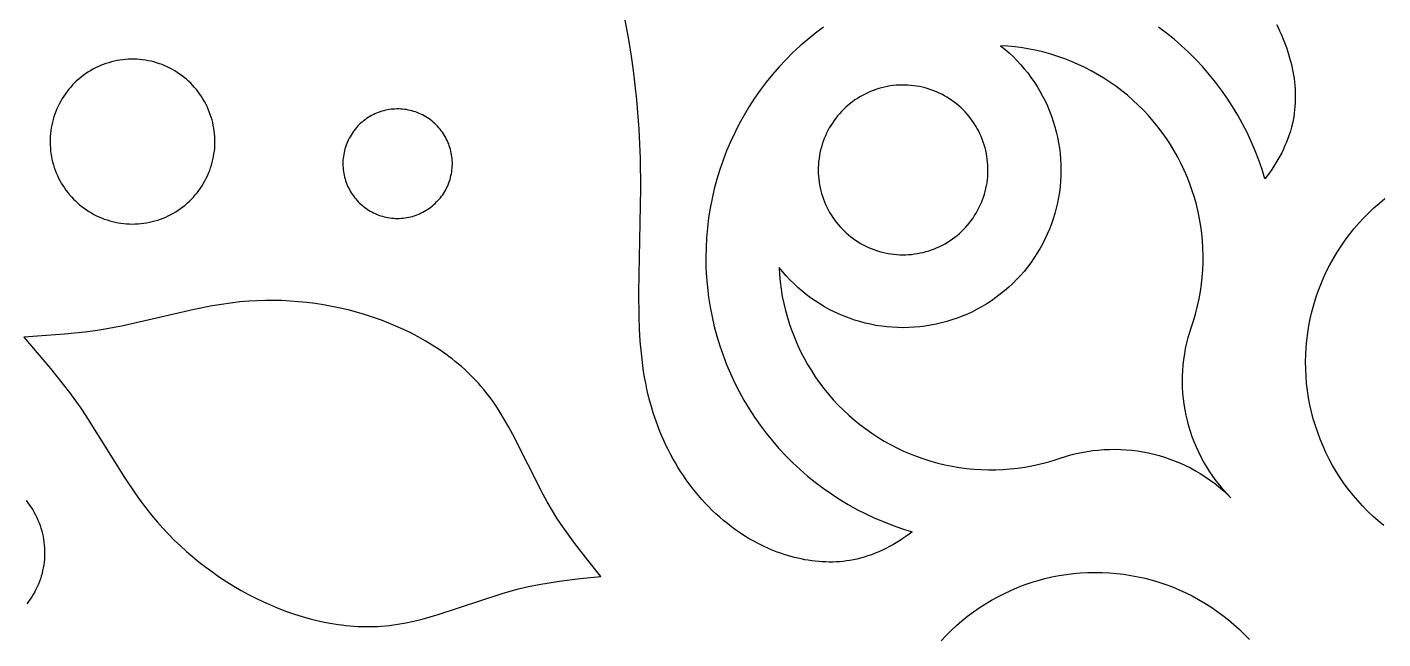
# Model space of a CAD drawing. Header units: millimetres. Extents: x -808 to 145, y 470 to 1424.
# Drawn here: x -671.8 to -413.2, y 1030.5 to 1147.2 of the extents above; entities that cross this region are included whole.
import ezdxf

# ---------------------------------------------------------------- set-up
doc = ezdxf.new("R2010")
doc.units = ezdxf.units.MM
doc.layers.add('Layer 05', color=12, linetype='Continuous', true_color=0xde0000)

msp = doc.modelspace()

# ---------------------------------------------------------------- linework, layer by layer
at = {"layer": 'Layer 05'}
for points in [[(-502.97, 1050.96), (-503.56, 1050.52), (-504.16, 1050.08), (-504.78, 1049.66), (-505.4, 1049.25), (-506.03, 1048.86), (-506.67, 1048.48), (-507.33, 1048.12), (-507.99, 1047.77), (-508.66, 1047.44), (-509.33, 1047.13), (-510.02, 1046.85), (-510.71, 1046.58), (-511.41, 1046.33), (-512.12, 1046.11), (-512.83, 1045.91), (-513.55, 1045.73), (-514.2, 1045.59), (-514.85, 1045.48), (-515.5, 1045.38), (-516.16, 1045.3), (-516.82, 1045.24), (-517.48, 1045.2), (-518.14, 1045.18), (-518.8, 1045.18), (-519.47, 1045.19), (-520.14, 1045.22), (-520.8, 1045.27), (-521.47, 1045.34), (-522.14, 1045.42), (-522.8, 1045.52), (-523.47, 1045.63), (-524.13, 1045.76), (-524.79, 1045.91), (-525.45, 1046.07), (-526.11, 1046.25), (-526.77, 1046.44), (-527.42, 1046.64), (-528.06, 1046.86), (-528.71, 1047.09), (-529.34, 1047.34), (-529.98, 1047.6), (-530.61, 1047.87), (-531.23, 1048.16), (-531.85, 1048.45), (-532.46, 1048.76), (-533.06, 1049.08), (-533.66, 1049.42), (-534.25, 1049.76), (-535.08, 1050.27), (-535.89, 1050.79), (-536.68, 1051.34), (-537.46, 1051.91), (-538.22, 1052.5), (-538.96, 1053.11), (-539.69, 1053.74), (-540.41, 1054.38), (-541.1, 1055.04), (-541.78, 1055.72), (-542.45, 1056.41), (-543.09, 1057.12), (-543.72, 1057.85), (-544.34, 1058.58), (-544.93, 1059.34), (-545.51, 1060.1), (-546.07, 1060.88), (-546.62, 1061.67), (-547.15, 1062.47), (-547.66, 1063.28), (-548.15, 1064.1), (-548.62, 1064.93), (-549.08, 1065.78), (-549.52, 1066.62), (-549.94, 1067.48), (-550.34, 1068.34), (-550.73, 1069.22), (-551.09, 1070.09), (-551.44, 1070.97), (-551.77, 1071.86), (-552.08, 1072.75), (-552.38, 1073.65), (-552.71, 1074.76), (-553.03, 1075.89), (-553.31, 1077.01), (-553.57, 1078.14), (-553.8, 1079.28), (-554.01, 1080.42), (-554.2, 1081.56), (-554.37, 1082.7), (-554.64, 1085.01), (-554.84, 1087.32), (-554.98, 1089.65), (-555.06, 1091.98), (-555.09, 1096.68), (-554.71, 1116.52), (-554.82, 1122.17), (-555.08, 1127.79), (-555.51, 1133.39), (-555.79, 1136.17), (-556.13, 1138.95), (-556.51, 1141.72), (-556.95, 1144.48), (-557.45, 1147.22), (-558, 1149.96)], [(-519.92, 1147.24), (-521.44, 1146.09), (-522.91, 1144.9), (-524.34, 1143.65), (-525.73, 1142.36), (-527.07, 1141.02), (-528.37, 1139.63), (-529.61, 1138.2), (-530.81, 1136.72), (-531.95, 1135.21), (-533.04, 1133.65), (-534.07, 1132.06), (-535.05, 1130.43), (-535.97, 1128.77), (-536.83, 1127.08), (-537.63, 1125.36), (-538.38, 1123.62), (-539.06, 1121.85), (-539.67, 1120.05), (-540.23, 1118.24), (-540.72, 1116.4), (-541.15, 1114.55), (-541.51, 1112.69), (-541.81, 1110.82), (-542.04, 1108.93), (-542.21, 1107.04), (-542.3, 1105.15), (-542.34, 1103.25), (-542.31, 1101.35), (-542.21, 1099.46), (-542.04, 1097.57), (-541.81, 1095.68), (-541.51, 1093.81), (-541.15, 1091.94), (-540.73, 1090.1), (-540.24, 1088.26), (-539.68, 1086.45), (-539.06, 1084.65), (-538.39, 1082.88), (-537.64, 1081.13), (-536.84, 1079.41), (-535.98, 1077.72), (-535.06, 1076.06), (-534.09, 1074.43), (-533.05, 1072.84), (-531.96, 1071.29), (-530.82, 1069.77), (-529.63, 1068.29), (-528.39, 1066.86), (-527.09, 1065.47), (-525.75, 1064.13), (-524.36, 1062.84), (-522.93, 1061.59), (-521.46, 1060.39), (-519.94, 1059.25), (-518.39, 1058.16), (-516.8, 1057.13), (-515.17, 1056.15), (-513.51, 1055.23), (-511.82, 1054.37), (-510.1, 1053.56), (-508.35, 1052.82), (-506.58, 1052.14), (-504.79, 1051.52), (-502.97, 1050.96)], [(-435.68, 1118.26), (-436.23, 1120.08), (-436.85, 1121.87), (-437.53, 1123.64), (-438.28, 1125.39), (-439.08, 1127.11), (-439.94, 1128.8), (-440.86, 1130.46), (-441.84, 1132.08), (-442.88, 1133.67), (-443.96, 1135.23), (-445.11, 1136.74), (-446.3, 1138.22), (-447.55, 1139.65), (-448.84, 1141.04), (-450.19, 1142.38), (-451.57, 1143.67), (-453.01, 1144.92), (-454.48, 1146.11), (-456, 1147.25)], [(-433.48, 1147.75), (-433.17, 1147.13), (-432.87, 1146.52), (-432.58, 1145.89), (-432.31, 1145.27), (-432.05, 1144.63), (-431.81, 1143.99), (-431.57, 1143.35), (-431.36, 1142.7), (-431.15, 1142.05), (-430.96, 1141.4), (-430.78, 1140.74), (-430.62, 1140.08), (-430.48, 1139.42), (-430.35, 1138.76), (-430.23, 1138.09), (-430.13, 1137.43), (-430.05, 1136.76), (-429.98, 1136.09), (-429.94, 1135.42), (-429.9, 1134.76), (-429.89, 1134.09), (-429.89, 1133.43), (-429.92, 1132.76), (-429.96, 1132.1), (-430.01, 1131.44), (-430.09, 1130.79), (-430.19, 1130.13), (-430.31, 1129.48), (-430.44, 1128.84), (-430.62, 1128.12), (-430.82, 1127.41), (-431.04, 1126.7), (-431.29, 1126), (-431.56, 1125.31), (-431.85, 1124.62), (-432.16, 1123.94), (-432.48, 1123.27), (-432.83, 1122.61), (-433.19, 1121.96), (-433.57, 1121.32), (-433.96, 1120.68), (-434.37, 1120.06), (-434.8, 1119.45), (-435.23, 1118.85), (-435.68, 1118.26)], [(-486.11, 1143.67), (-485.3, 1143.01), (-484.5, 1142.32), (-483.74, 1141.6), (-483, 1140.85), (-482.29, 1140.09), (-481.6, 1139.29), (-480.94, 1138.48), (-480.31, 1137.64), (-479.71, 1136.78), (-479.14, 1135.89), (-478.6, 1134.99), (-478.1, 1134.07), (-477.62, 1133.14), (-477.18, 1132.19), (-476.77, 1131.22), (-476.4, 1130.24), (-476.06, 1129.25), (-475.75, 1128.24), (-475.48, 1127.23), (-475.25, 1126.21), (-475.05, 1125.18), (-474.89, 1124.14), (-474.76, 1123.1), (-474.67, 1122.05), (-474.62, 1121.01), (-474.6, 1119.96), (-474.62, 1118.91), (-474.67, 1117.86), (-474.77, 1116.81), (-474.9, 1115.77), (-475.06, 1114.74), (-475.26, 1113.71), (-475.5, 1112.68), (-475.77, 1111.67), (-476.08, 1110.67), (-476.42, 1109.68), (-476.8, 1108.7), (-477.21, 1107.73), (-477.65, 1106.78), (-478.13, 1105.85), (-478.64, 1104.93), (-479.18, 1104.03), (-479.75, 1103.15), (-480.35, 1102.29), (-480.98, 1101.45), (-481.64, 1100.64), (-482.33, 1099.84), (-483.05, 1099.08), (-483.79, 1098.34), (-484.56, 1097.62), (-485.35, 1096.93), (-486.16, 1096.27), (-487, 1095.64), (-487.86, 1095.04), (-488.74, 1094.47), (-489.64, 1093.92), (-490.56, 1093.42), (-491.49, 1092.94), (-492.44, 1092.49), (-493.41, 1092.08), (-494.39, 1091.71), (-495.38, 1091.37), (-496.38, 1091.06), (-497.4, 1090.79), (-498.42, 1090.55), (-499.45, 1090.35), (-500.49, 1090.18), (-501.53, 1090.05), (-502.57, 1089.96), (-503.62, 1089.9), (-504.67, 1089.89), (-505.72, 1089.9), (-506.77, 1089.96), (-507.81, 1090.05), (-508.85, 1090.17), (-509.89, 1090.33), (-510.92, 1090.53), (-511.94, 1090.77), (-512.96, 1091.04), (-513.96, 1091.34), (-514.95, 1091.68), (-515.93, 1092.06), (-516.9, 1092.47), (-517.85, 1092.91), (-518.79, 1093.38), (-519.71, 1093.89), (-520.61, 1094.43), (-521.49, 1095), (-522.35, 1095.6), (-523.19, 1096.23), (-524.01, 1096.89), (-524.8, 1097.57), (-525.57, 1098.29), (-526.31, 1099.03), (-527.03, 1099.79), (-527.72, 1100.58), (-528.38, 1101.4)], [(-449.68, 1090.05), (-449.25, 1091.37), (-448.87, 1092.71), (-448.53, 1094.06), (-448.24, 1095.42), (-447.99, 1096.79), (-447.79, 1098.17), (-447.64, 1099.55), (-447.54, 1100.94), (-447.49, 1102.33), (-447.48, 1103.72), (-447.52, 1105.12), (-447.61, 1106.5), (-447.74, 1107.89), (-447.93, 1109.27), (-448.16, 1110.64), (-448.44, 1112.01), (-448.76, 1113.36), (-449.13, 1114.7), (-449.55, 1116.03), (-450.01, 1117.34), (-450.52, 1118.64), (-451.07, 1119.92), (-451.67, 1121.17), (-452.31, 1122.41), (-452.99, 1123.63), (-453.71, 1124.82), (-454.47, 1125.98), (-455.27, 1127.12), (-456.11, 1128.23), (-456.99, 1129.31), (-457.9, 1130.36), (-458.86, 1131.37), (-459.84, 1132.36), (-460.86, 1133.31), (-461.91, 1134.22), (-462.99, 1135.1), (-464.1, 1135.94), (-465.24, 1136.74), (-466.4, 1137.5), (-467.59, 1138.22), (-468.81, 1138.9), (-470.05, 1139.54), (-471.31, 1140.13), (-472.58, 1140.68), (-473.88, 1141.19), (-475.19, 1141.65), (-476.52, 1142.06), (-477.86, 1142.43), (-479.22, 1142.76), (-480.58, 1143.03), (-481.95, 1143.26), (-483.33, 1143.45), (-484.72, 1143.58), (-486.11, 1143.67)], [(-413, 1052.14), (-414.06, 1053.02), (-415.09, 1053.94), (-416.09, 1054.89), (-417.05, 1055.88), (-417.98, 1056.89), (-418.87, 1057.94), (-419.72, 1059.02), (-420.54, 1060.13), (-421.32, 1061.27), (-422.06, 1062.43), (-422.76, 1063.62), (-423.42, 1064.83), (-424.03, 1066.06), (-424.6, 1067.31), (-425.13, 1068.59), (-425.61, 1069.87), (-426.05, 1071.18), (-426.45, 1072.5), (-426.8, 1073.83), (-427.1, 1075.18), (-427.35, 1076.53), (-427.56, 1077.89), (-427.72, 1079.26), (-427.84, 1080.63), (-427.9, 1082.01), (-427.92, 1083.38), (-427.89, 1084.76), (-427.82, 1086.14), (-427.69, 1087.51), (-427.52, 1088.88), (-427.3, 1090.24), (-427.04, 1091.59), (-426.73, 1092.93), (-426.37, 1094.26), (-425.97, 1095.58), (-425.52, 1096.88), (-425.02, 1098.16), (-424.49, 1099.43), (-423.91, 1100.68), (-423.28, 1101.91), (-422.62, 1103.11), (-421.91, 1104.3), (-421.16, 1105.45), (-420.37, 1106.58), (-419.55, 1107.69), (-418.69, 1108.76), (-417.79, 1109.8), (-416.85, 1110.81), (-415.88, 1111.79), (-414.88, 1112.74), (-413.84, 1113.65), (-412.78, 1114.52)], [(-528.38, 1101.4), (-528.29, 1100.01), (-528.16, 1098.62), (-527.98, 1097.24), (-527.75, 1095.87), (-527.47, 1094.5), (-527.15, 1093.15), (-526.78, 1091.81), (-526.36, 1090.48), (-525.9, 1089.17), (-525.39, 1087.87), (-524.84, 1086.59), (-524.25, 1085.33), (-523.61, 1084.1), (-522.93, 1082.88), (-522.21, 1081.69), (-521.45, 1080.52), (-520.65, 1079.39), (-519.81, 1078.28), (-518.93, 1077.19), (-518.02, 1076.14), (-517.07, 1075.13), (-516.09, 1074.14), (-515.07, 1073.19), (-514.02, 1072.28), (-512.94, 1071.4), (-511.83, 1070.56), (-510.69, 1069.76), (-509.53, 1068.99), (-508.34, 1068.27), (-507.12, 1067.59), (-505.89, 1066.95), (-504.63, 1066.36), (-503.35, 1065.81), (-502.05, 1065.3), (-500.74, 1064.84), (-499.41, 1064.42), (-498.07, 1064.05), (-496.72, 1063.72), (-495.35, 1063.45), (-493.98, 1063.21), (-492.6, 1063.03), (-491.22, 1062.89), (-489.83, 1062.81), (-488.44, 1062.77), (-487.04, 1062.77), (-485.65, 1062.83), (-484.27, 1062.93), (-482.88, 1063.08), (-481.5, 1063.28), (-480.13, 1063.52), (-478.77, 1063.82), (-477.42, 1064.15), (-476.09, 1064.54), (-474.76, 1064.97)], [(-562.39, 1042.45), (-564.88, 1045.55), (-567.32, 1048.69), (-568.5, 1050.29), (-569.65, 1051.91), (-570.75, 1053.56), (-571.8, 1055.25), (-572.61, 1056.64), (-573.39, 1058.04), (-579.18, 1069.54), (-579.94, 1070.94), (-580.73, 1072.33), (-581.55, 1073.69), (-582.41, 1075.02), (-582.86, 1075.67), (-583.32, 1076.31), (-583.79, 1076.95), (-584.28, 1077.57), (-584.75, 1078.15), (-585.24, 1078.72), (-585.73, 1079.28), (-586.24, 1079.84), (-586.77, 1080.38), (-587.3, 1080.92), (-587.85, 1081.44), (-588.4, 1081.95), (-588.97, 1082.46), (-589.55, 1082.96), (-590.14, 1083.44), (-590.74, 1083.92), (-591.34, 1084.38), (-591.96, 1084.84), (-593.22, 1085.73), (-594.52, 1086.57), (-595.86, 1087.38), (-597.22, 1088.15), (-598.61, 1088.88), (-600.03, 1089.57), (-601.48, 1090.21), (-602.94, 1090.82), (-604.43, 1091.39), (-605.94, 1091.92), (-607.47, 1092.41), (-609.01, 1092.86), (-610.56, 1093.27), (-612.12, 1093.64), (-613.7, 1093.96), (-615.28, 1094.25), (-616.86, 1094.49), (-618.45, 1094.69), (-620.04, 1094.85), (-621.63, 1094.97), (-623.22, 1095.05), (-624.8, 1095.09), (-626.37, 1095.08), (-627.93, 1095.03), (-629.49, 1094.94), (-631.26, 1094.79), (-633.02, 1094.58), (-634.77, 1094.32), (-636.5, 1094.03), (-639.94, 1093.35), (-653.51, 1090.25), (-655.21, 1089.92), (-656.93, 1089.61), (-658.85, 1089.31), (-660.78, 1089.06), (-664.66, 1088.64), (-672.46, 1088.05)], [(-442.16, 1057.45), (-442.9, 1058.22), (-443.62, 1059.01), (-444.31, 1059.83), (-444.97, 1060.67), (-445.6, 1061.53), (-446.21, 1062.41), (-446.78, 1063.31), (-447.32, 1064.23), (-447.83, 1065.17), (-448.31, 1066.13), (-448.75, 1067.1), (-449.16, 1068.09), (-449.54, 1069.08), (-449.89, 1070.1), (-450.2, 1071.12), (-450.47, 1072.15), (-450.71, 1073.19), (-450.92, 1074.24), (-451.09, 1075.3), (-451.22, 1076.36), (-451.32, 1077.42), (-451.38, 1078.49), (-451.41, 1079.55), (-451.39, 1080.62), (-451.35, 1081.69), (-451.26, 1082.76), (-451.14, 1083.82), (-450.99, 1084.87), (-450.8, 1085.93), (-450.57, 1086.97), (-450.31, 1088.01), (-450.01, 1089.03), (-449.68, 1090.05)], [(-672.46, 1088.05), (-667.37, 1082.11), (-664.92, 1079.07), (-663.73, 1077.52), (-662.58, 1075.95), (-661.59, 1074.53), (-660.62, 1073.08), (-653.22, 1061.29), (-651.27, 1058.38), (-650.25, 1056.95), (-649.19, 1055.54), (-648.09, 1054.15), (-646.95, 1052.78), (-645.92, 1051.62), (-644.84, 1050.48), (-643.74, 1049.36), (-642.59, 1048.27), (-641.42, 1047.2), (-640.21, 1046.16), (-638.97, 1045.15), (-637.71, 1044.17), (-636.41, 1043.22), (-635.09, 1042.31), (-633.75, 1041.43), (-632.38, 1040.58), (-631, 1039.77), (-629.59, 1039), (-628.17, 1038.27), (-626.73, 1037.57), (-625.27, 1036.92), (-623.8, 1036.32), (-622.32, 1035.75), (-620.83, 1035.24), (-619.33, 1034.77), (-617.82, 1034.35), (-616.31, 1033.97), (-614.79, 1033.65), (-613.27, 1033.39), (-612.51, 1033.27), (-611.75, 1033.17), (-610.99, 1033.09), (-610.23, 1033.02), (-609.48, 1032.96), (-608.72, 1032.91), (-607.96, 1032.88), (-607.2, 1032.87), (-606.45, 1032.87), (-605.69, 1032.88), (-604.94, 1032.91), (-604.19, 1032.96), (-603.44, 1033.02), (-602.7, 1033.1), (-601.91, 1033.19), (-601.13, 1033.31), (-600.35, 1033.44), (-599.57, 1033.58), (-598.02, 1033.91), (-596.48, 1034.29), (-594.94, 1034.71), (-593.41, 1035.17), (-581.19, 1039.2), (-579.65, 1039.65), (-578.1, 1040.06), (-576.16, 1040.51), (-574.21, 1040.9), (-572.25, 1041.23), (-570.29, 1041.53), (-566.34, 1042.03), (-562.39, 1042.45)], [(-474.76, 1064.97), (-473.75, 1065.3), (-472.72, 1065.6), (-471.68, 1065.86), (-470.64, 1066.09), (-469.59, 1066.28), (-468.53, 1066.43), (-467.47, 1066.55), (-466.4, 1066.63), (-465.34, 1066.68), (-464.27, 1066.69), (-463.2, 1066.67), (-462.13, 1066.61), (-461.07, 1066.51), (-460.01, 1066.37), (-458.95, 1066.21), (-457.9, 1066), (-456.86, 1065.76), (-455.83, 1065.49), (-454.81, 1065.18), (-453.8, 1064.83), (-452.8, 1064.45), (-451.81, 1064.04), (-450.84, 1063.59), (-449.89, 1063.12), (-448.95, 1062.61), (-448.03, 1062.06), (-447.12, 1061.49), (-446.24, 1060.89), (-445.38, 1060.26), (-444.54, 1059.6), (-443.72, 1058.91), (-442.93, 1058.19), (-442.16, 1057.45)], [(-672.01, 1056.89), (-671.67, 1056.46), (-671.35, 1056.02), (-671.04, 1055.57), (-670.75, 1055.11), (-670.48, 1054.64), (-670.22, 1054.16), (-669.98, 1053.67), (-669.75, 1053.17), (-669.55, 1052.66), (-669.36, 1052.15), (-669.19, 1051.63), (-669.04, 1051.11), (-668.9, 1050.58), (-668.78, 1050.05), (-668.69, 1049.51), (-668.61, 1048.97), (-668.55, 1048.43), (-668.51, 1047.88), (-668.48, 1047.34), (-668.48, 1046.79), (-668.5, 1046.25), (-668.53, 1045.7), (-668.58, 1045.16), (-668.66, 1044.62), (-668.75, 1044.08), (-668.86, 1043.55), (-668.98, 1043.02), (-669.13, 1042.49), (-669.29, 1041.97), (-669.48, 1041.46), (-669.68, 1040.95), (-669.89, 1040.45), (-670.13, 1039.95), (-670.38, 1039.47), (-670.65, 1038.99), (-670.93, 1038.53), (-671.24, 1038.07), (-671.55, 1037.63), (-671.88, 1037.2)], [(-497.45, 1030.17), (-496.51, 1031.17), (-495.53, 1032.14), (-494.52, 1033.07), (-493.47, 1033.97), (-492.4, 1034.84), (-491.3, 1035.66), (-490.17, 1036.45), (-489.01, 1037.2), (-487.83, 1037.9), (-486.62, 1038.57), (-485.39, 1039.19), (-484.14, 1039.77), (-482.88, 1040.31), (-481.59, 1040.8), (-480.29, 1041.25), (-478.97, 1041.66), (-477.64, 1042.01), (-476.3, 1042.33), (-474.95, 1042.59), (-473.59, 1042.81), (-472.22, 1042.98), (-470.85, 1043.1), (-469.47, 1043.18), (-468.1, 1043.21), (-466.72, 1043.19), (-465.34, 1043.12), (-463.97, 1043.01), (-462.6, 1042.85), (-461.24, 1042.64), (-459.89, 1042.38), (-458.55, 1042.08), (-457.21, 1041.73), (-455.89, 1041.34), (-454.59, 1040.9), (-453.3, 1040.42), (-452.03, 1039.89), (-450.77, 1039.32), (-449.54, 1038.7), (-448.33, 1038.05), (-447.14, 1037.35), (-445.98, 1036.61), (-444.84, 1035.83), (-443.74, 1035.01), (-442.66, 1034.16), (-441.61, 1033.26), (-440.59, 1032.34), (-439.6, 1031.37), (-438.65, 1030.38)]]:
    msp.add_lwpolyline(points, dxfattribs=at)
for points in [[(-645.08, 1139.65), (-645.58, 1139.87), (-646.08, 1140.07), (-646.59, 1140.26), (-647.11, 1140.43), (-647.64, 1140.58), (-648.17, 1140.71), (-648.7, 1140.82), (-649.24, 1140.92), (-649.78, 1141), (-650.32, 1141.05), (-650.87, 1141.09), (-651.41, 1141.11), (-651.96, 1141.11), (-652.5, 1141.1), (-653.05, 1141.06), (-653.59, 1141), (-654.13, 1140.93), (-654.67, 1140.84), (-655.2, 1140.72), (-655.73, 1140.59), (-656.26, 1140.45), (-656.78, 1140.28), (-657.29, 1140.09), (-657.8, 1139.89), (-658.3, 1139.67), (-658.79, 1139.44), (-659.27, 1139.18), (-659.75, 1138.91), (-660.21, 1138.62), (-660.66, 1138.32), (-661.11, 1138), (-661.54, 1137.67), (-661.96, 1137.32), (-662.37, 1136.96), (-662.76, 1136.58), (-663.14, 1136.19), (-663.51, 1135.79), (-663.87, 1135.37), (-664.2, 1134.95), (-664.53, 1134.51), (-664.84, 1134.06), (-665.13, 1133.6), (-665.41, 1133.12), (-665.67, 1132.64), (-665.91, 1132.16), (-666.14, 1131.66), (-666.34, 1131.16), (-666.54, 1130.64), (-666.71, 1130.13), (-666.86, 1129.6), (-667, 1129.08), (-667.12, 1128.54), (-667.22, 1128.01), (-667.3, 1127.47), (-667.36, 1126.92), (-667.41, 1126.38), (-667.43, 1125.84), (-667.44, 1125.29), (-667.43, 1124.74), (-667.39, 1124.2), (-667.34, 1123.66), (-667.27, 1123.11), (-667.18, 1122.58), (-667.08, 1122.04), (-666.95, 1121.51), (-666.81, 1120.98), (-666.65, 1120.46), (-666.46, 1119.95), (-666.27, 1119.44), (-666.05, 1118.94), (-665.82, 1118.44), (-665.57, 1117.96), (-665.3, 1117.48), (-665.02, 1117.01), (-664.72, 1116.56), (-664.41, 1116.11), (-664.08, 1115.68), (-663.73, 1115.25), (-663.37, 1114.84), (-663, 1114.44), (-662.61, 1114.06), (-662.21, 1113.69), (-661.8, 1113.33), (-661.38, 1112.99), (-660.94, 1112.66), (-660.49, 1112.35), (-660.03, 1112.05), (-659.57, 1111.77), (-659.09, 1111.51), (-658.6, 1111.26), (-658.11, 1111.03), (-657.6, 1110.82), (-657.1, 1110.62), (-656.58, 1110.44), (-656.06, 1110.28), (-655.53, 1110.14), (-655, 1110.02), (-654.46, 1109.91), (-653.92, 1109.83), (-653.38, 1109.76), (-652.84, 1109.71), (-652.29, 1109.68), (-651.75, 1109.67), (-651.2, 1109.68), (-650.66, 1109.71), (-650.11, 1109.75), (-649.57, 1109.82), (-649.03, 1109.9), (-648.5, 1110), (-647.96, 1110.13), (-647.44, 1110.26), (-646.91, 1110.42), (-646.4, 1110.6), (-645.89, 1110.79), (-645.38, 1111), (-644.89, 1111.23), (-644.4, 1111.48), (-643.92, 1111.74), (-643.45, 1112.02), (-642.99, 1112.31), (-642.54, 1112.62), (-642.11, 1112.95), (-641.68, 1113.29), (-641.27, 1113.65), (-640.87, 1114.02), (-640.48, 1114.4), (-640.1, 1114.8), (-639.74, 1115.21), (-639.4, 1115.63), (-639.06, 1116.06), (-638.75, 1116.51), (-638.45, 1116.96), (-638.16, 1117.43), (-637.89, 1117.9), (-637.64, 1118.39), (-637.41, 1118.88), (-637.19, 1119.38), (-636.99, 1119.89), (-636.81, 1120.4), (-636.64, 1120.92), (-636.5, 1121.45), (-636.37, 1121.98), (-636.26, 1122.51), (-636.17, 1123.05), (-636.1, 1123.59), (-636.04, 1124.14), (-636.01, 1124.68), (-635.99, 1125.23), (-636, 1125.77), (-636.02, 1126.32), (-636.06, 1126.86), (-636.12, 1127.4), (-636.2, 1127.94), (-636.3, 1128.48), (-636.42, 1129.01), (-636.55, 1129.54), (-636.7, 1130.07), (-636.88, 1130.58), (-637.06, 1131.1), (-637.27, 1131.6), (-637.49, 1132.1), (-637.74, 1132.59), (-637.99, 1133.07), (-638.27, 1133.54), (-638.56, 1134), (-638.87, 1134.45), (-639.19, 1134.89), (-639.53, 1135.32), (-639.88, 1135.74), (-640.24, 1136.15), (-640.62, 1136.54), (-641.02, 1136.92), (-641.42, 1137.28), (-641.84, 1137.63), (-642.27, 1137.96), (-642.72, 1138.28), (-643.17, 1138.59), (-643.63, 1138.88), (-644.1, 1139.15), (-644.59, 1139.41)], [(-493.26, 1131.44), (-493.66, 1131.83), (-494.08, 1132.21), (-494.51, 1132.57), (-494.95, 1132.92), (-495.4, 1133.25), (-495.87, 1133.56), (-496.35, 1133.86), (-496.83, 1134.14), (-497.33, 1134.41), (-497.83, 1134.65), (-498.35, 1134.88), (-498.87, 1135.09), (-499.39, 1135.29), (-499.93, 1135.46), (-500.47, 1135.62), (-501.01, 1135.76), (-501.56, 1135.88), (-502.12, 1135.97), (-502.67, 1136.06), (-503.23, 1136.12), (-503.79, 1136.16), (-504.35, 1136.18), (-504.92, 1136.18), (-505.48, 1136.16), (-506.04, 1136.13), (-506.6, 1136.07), (-507.15, 1136), (-507.71, 1135.9), (-508.26, 1135.79), (-508.8, 1135.66), (-509.35, 1135.5), (-509.88, 1135.33), (-510.41, 1135.14), (-510.93, 1134.94), (-511.45, 1134.71), (-511.95, 1134.47), (-512.45, 1134.21), (-512.94, 1133.93), (-513.42, 1133.64), (-513.89, 1133.33), (-514.35, 1133), (-514.79, 1132.66), (-515.23, 1132.3), (-515.65, 1131.93), (-516.05, 1131.54), (-516.45, 1131.14), (-516.83, 1130.72), (-517.19, 1130.3), (-517.54, 1129.86), (-517.88, 1129.41), (-518.2, 1128.94), (-518.5, 1128.47), (-518.78, 1127.99), (-519.05, 1127.49), (-519.31, 1126.99), (-519.54, 1126.48), (-519.76, 1125.96), (-519.95, 1125.43), (-520.13, 1124.9), (-520.29, 1124.36), (-520.44, 1123.82), (-520.56, 1123.27), (-520.66, 1122.72), (-520.75, 1122.16), (-520.82, 1121.6), (-520.86, 1121.04), (-520.89, 1120.48), (-520.9, 1119.92), (-520.88, 1119.36), (-520.85, 1118.8), (-520.8, 1118.24), (-520.73, 1117.68), (-520.64, 1117.13), (-520.53, 1116.57), (-520.4, 1116.03), (-520.26, 1115.49), (-520.09, 1114.95), (-519.91, 1114.42), (-519.7, 1113.89), (-519.48, 1113.38), (-519.24, 1112.87), (-518.99, 1112.37), (-518.72, 1111.88), (-518.42, 1111.39), (-518.12, 1110.92), (-517.8, 1110.46), (-517.46, 1110.01), (-517.1, 1109.58), (-516.73, 1109.15), (-516.35, 1108.74), (-515.95, 1108.35), (-515.54, 1107.96), (-515.12, 1107.59), (-514.68, 1107.24), (-514.23, 1106.9), (-513.77, 1106.58), (-513.3, 1106.27), (-512.82, 1105.98), (-512.33, 1105.71), (-511.83, 1105.45), (-511.32, 1105.21), (-510.8, 1104.99), (-510.28, 1104.79), (-509.75, 1104.61), (-509.21, 1104.44), (-508.67, 1104.29), (-508.12, 1104.16), (-507.57, 1104.06), (-507.02, 1103.97), (-506.46, 1103.9), (-505.9, 1103.84), (-505.34, 1103.81), (-504.77, 1103.8), (-504.21, 1103.81), (-503.65, 1103.83), (-503.09, 1103.88), (-502.53, 1103.95), (-501.98, 1104.03), (-501.43, 1104.14), (-500.88, 1104.26), (-500.33, 1104.4), (-499.79, 1104.56), (-499.26, 1104.74), (-498.74, 1104.94), (-498.22, 1105.16), (-497.71, 1105.39), (-497.2, 1105.64), (-496.71, 1105.91), (-496.23, 1106.2), (-495.75, 1106.5), (-495.29, 1106.82), (-494.84, 1107.15), (-494.4, 1107.5), (-493.97, 1107.87), (-493.56, 1108.25), (-493.16, 1108.64), (-492.77, 1109.05), (-492.4, 1109.47), (-492.04, 1109.9), (-491.7, 1110.35), (-491.37, 1110.81), (-491.06, 1111.28), (-490.76, 1111.75), (-490.49, 1112.24), (-490.23, 1112.74), (-489.98, 1113.25), (-489.76, 1113.76), (-489.55, 1114.29), (-489.36, 1114.81), (-489.19, 1115.35), (-489.04, 1115.89), (-488.91, 1116.44), (-488.79, 1116.99), (-488.7, 1117.54), (-488.62, 1118.1), (-488.57, 1118.66), (-488.53, 1119.22), (-488.51, 1119.78), (-488.52, 1120.34), (-488.54, 1120.9), (-488.58, 1121.47), (-488.64, 1122.02), (-488.72, 1122.58), (-488.82, 1123.13), (-488.94, 1123.68), (-489.08, 1124.23), (-489.23, 1124.77), (-489.41, 1125.3), (-489.6, 1125.83), (-489.81, 1126.35), (-490.04, 1126.86), (-490.29, 1127.37), (-490.56, 1127.86), (-490.84, 1128.35), (-491.14, 1128.83), (-491.45, 1129.29), (-491.78, 1129.75), (-492.13, 1130.19), (-492.49, 1130.62), (-492.86, 1131.04)], [(-611.57, 1121.5), (-611.58, 1121.14), (-611.57, 1120.77), (-611.55, 1120.41), (-611.52, 1120.05), (-611.47, 1119.69), (-611.41, 1119.33), (-611.34, 1118.98), (-611.26, 1118.63), (-611.17, 1118.28), (-611.06, 1117.93), (-610.94, 1117.59), (-610.81, 1117.25), (-610.67, 1116.92), (-610.51, 1116.59), (-610.35, 1116.27), (-610.17, 1115.95), (-609.98, 1115.64), (-609.79, 1115.34), (-609.58, 1115.04), (-609.36, 1114.75), (-609.13, 1114.47), (-608.89, 1114.19), (-608.65, 1113.93), (-608.39, 1113.67), (-608.13, 1113.43), (-607.85, 1113.19), (-607.57, 1112.96), (-607.28, 1112.74), (-606.98, 1112.53), (-606.68, 1112.34), (-606.37, 1112.15), (-606.05, 1111.97), (-605.73, 1111.81), (-605.4, 1111.66), (-605.07, 1111.51), (-604.73, 1111.38), (-604.39, 1111.26), (-604.04, 1111.16), (-603.69, 1111.06), (-603.34, 1110.98), (-602.99, 1110.91), (-602.63, 1110.85), (-602.27, 1110.81), (-601.91, 1110.77), (-601.55, 1110.75), (-601.18, 1110.75), (-600.82, 1110.75), (-600.46, 1110.77), (-600.1, 1110.8), (-599.74, 1110.84), (-599.38, 1110.89), (-599.02, 1110.96), (-598.67, 1111.04), (-598.32, 1111.13), (-597.97, 1111.24), (-597.63, 1111.35), (-597.29, 1111.48), (-596.96, 1111.62), (-596.63, 1111.77), (-596.3, 1111.93), (-595.98, 1112.11), (-595.67, 1112.29), (-595.37, 1112.49), (-595.07, 1112.69), (-594.78, 1112.91), (-594.49, 1113.13), (-594.22, 1113.37), (-593.95, 1113.61), (-593.69, 1113.87), (-593.44, 1114.13), (-593.2, 1114.4), (-592.97, 1114.68), (-592.75, 1114.97), (-592.54, 1115.26), (-592.34, 1115.57), (-592.15, 1115.87), (-591.97, 1116.19), (-591.81, 1116.51), (-591.65, 1116.84), (-591.5, 1117.17), (-591.37, 1117.51), (-591.25, 1117.85), (-591.14, 1118.19), (-591.04, 1118.54), (-590.96, 1118.89), (-590.88, 1119.25), (-590.82, 1119.61), (-590.77, 1119.97), (-590.74, 1120.33), (-590.71, 1120.69), (-590.7, 1121.05), (-590.7, 1121.41), (-590.72, 1121.77), (-590.75, 1122.14), (-590.78, 1122.5), (-590.84, 1122.85), (-590.9, 1123.21), (-590.98, 1123.57), (-591.07, 1123.92), (-591.17, 1124.26), (-591.28, 1124.61), (-591.4, 1124.95), (-591.54, 1125.28), (-591.69, 1125.62), (-591.85, 1125.94), (-592.02, 1126.26), (-592.2, 1126.57), (-592.39, 1126.88), (-592.6, 1127.18), (-592.81, 1127.47), (-593.03, 1127.76), (-593.27, 1128.04), (-593.51, 1128.31), (-593.76, 1128.57), (-594.02, 1128.82), (-594.29, 1129.06), (-594.57, 1129.29), (-594.85, 1129.52), (-595.15, 1129.73), (-595.45, 1129.93), (-595.75, 1130.12), (-596.07, 1130.31), (-596.39, 1130.48), (-596.71, 1130.64), (-597.04, 1130.78), (-597.38, 1130.92), (-597.72, 1131.05), (-598.06, 1131.16), (-598.41, 1131.26), (-598.76, 1131.35), (-599.12, 1131.42), (-599.47, 1131.49), (-599.83, 1131.54), (-600.19, 1131.58), (-600.55, 1131.61), (-600.92, 1131.62), (-601.28, 1131.62), (-601.64, 1131.61), (-602, 1131.59), (-602.36, 1131.55), (-602.72, 1131.5), (-603.08, 1131.44), (-603.43, 1131.37), (-603.79, 1131.28), (-604.13, 1131.18), (-604.48, 1131.07), (-604.82, 1130.95), (-605.16, 1130.82), (-605.49, 1130.67), (-605.82, 1130.52), (-606.14, 1130.35), (-606.45, 1130.17), (-606.76, 1129.98), (-607.06, 1129.78), (-607.36, 1129.57), (-607.65, 1129.35), (-607.92, 1129.12), (-608.2, 1128.88), (-608.46, 1128.63), (-608.71, 1128.37), (-608.96, 1128.1), (-609.19, 1127.83), (-609.42, 1127.54), (-609.63, 1127.25), (-609.84, 1126.95), (-610.03, 1126.65), (-610.22, 1126.33), (-610.39, 1126.02), (-610.55, 1125.69), (-610.7, 1125.36), (-610.84, 1125.03), (-610.97, 1124.69), (-611.09, 1124.35), (-611.19, 1124), (-611.28, 1123.65), (-611.36, 1123.3), (-611.43, 1122.94), (-611.48, 1122.58), (-611.53, 1122.22), (-611.56, 1121.86)]]:
    msp.add_lwpolyline(points, close=True, dxfattribs=at)

doc.saveas('drawing.dxf')
